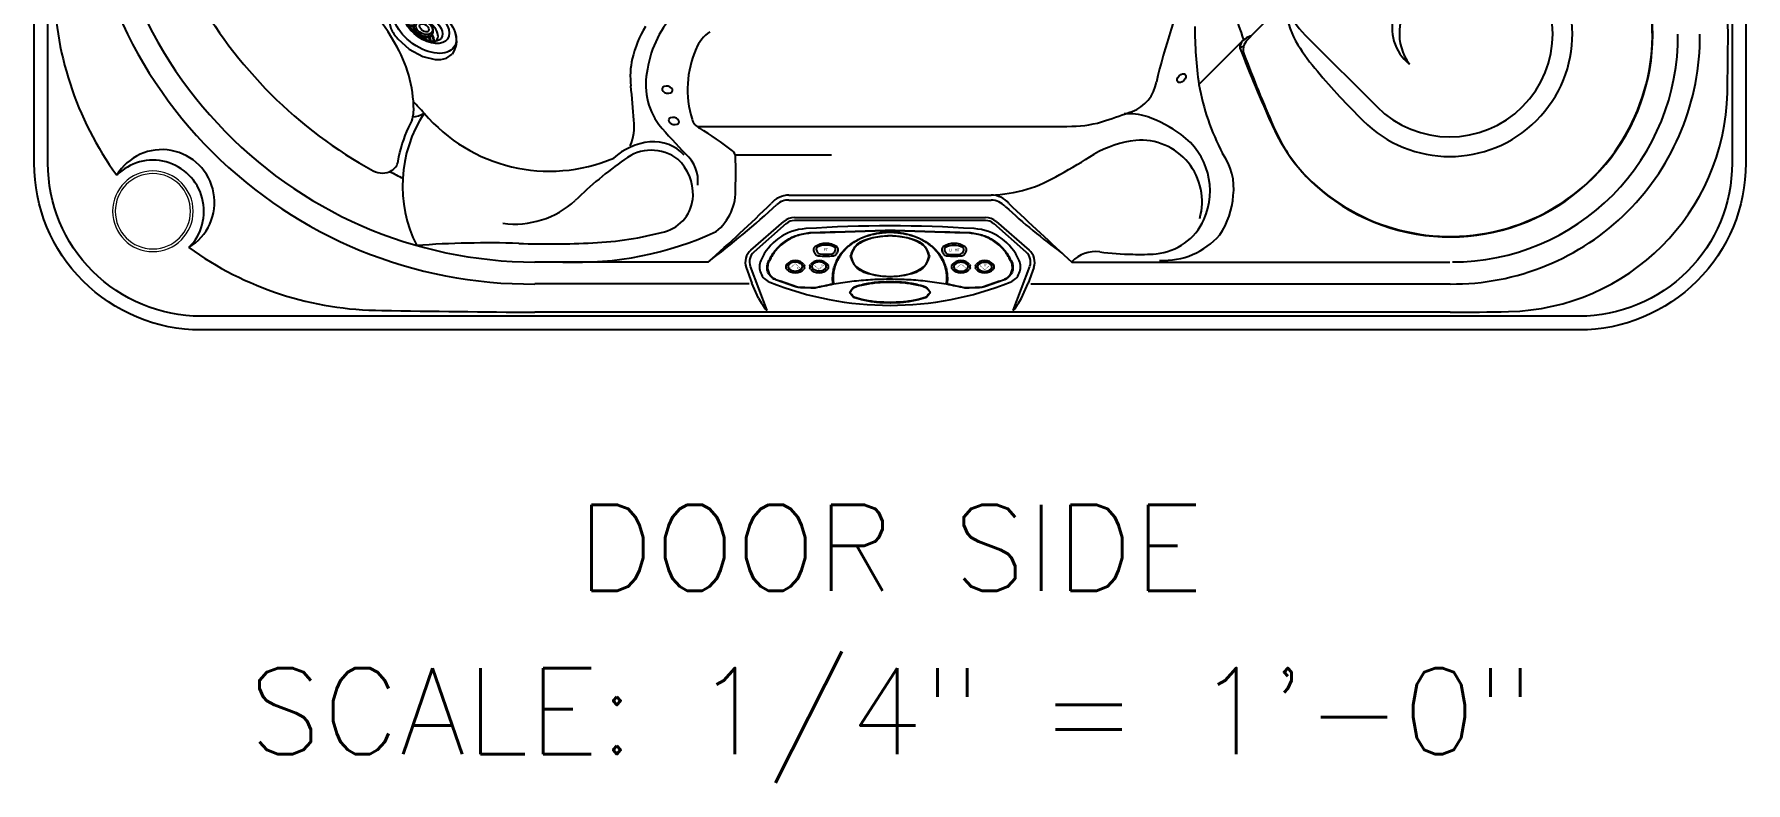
# Model space of a CAD drawing. Extents: x 646 to 726, y 789 to 934.
# Drawn here: x 646.2 to 725.8, y 789 to 823.8 of the extents above; entities that cross this region are included whole.
import ezdxf
from ezdxf.enums import TextEntityAlignment as Align

# ---------------------------------------------------------------- set-up
doc = ezdxf.new("R2010")
doc.units = 0
doc.header["$MEASUREMENT"] = 0
for name, color, linetype in [('1', 4, 'Continuous'), ('1_CYAN', 4, 'Continuous'), ('2', 7, 'Continuous'), ('DIM', 3, 'Continuous')]:
    doc.layers.add(name, color=color, linetype=linetype)
doc.styles.add('SIMPLEX', font='simplex')

# ---------------------------------------------------------------- blocks, each defined once
blk = doc.blocks.new('CP')
at = {"layer": '1'}
for points in [[(-2.999, -1.112), (-3.051, -1.112), (-3.051, -1.161), (-2.993, -1.161), (-2.993, -1.175), (-3.069, -1.175), (-3.069, -1.04), (-2.996, -1.04), (-2.996, -1.055), (-3.051, -1.055), (-3.051, -1.098), (-2.999, -1.098)], [(-2.945, -1.055), (-2.986, -1.055), (-2.986, -1.04), (-2.886, -1.04), (-2.886, -1.055), (-2.927, -1.055), (-2.927, -1.175), (-2.945, -1.175)], [(2.754, -1.055), (2.771, -1.055), (2.771, -1.175), (2.829, -1.175), (2.829, -1.19), (2.754, -1.19)], [(2.866, -1.055), (2.866, -1.19), (2.848, -1.19), (2.848, -1.055)], [(3.043, -1.055), (3.043, -1.112), (3.108, -1.112), (3.108, -1.055), (3.126, -1.055), (3.126, -1.19), (3.108, -1.19), (3.108, -1.127), (3.043, -1.127), (3.043, -1.19), (3.025, -1.19), (3.025, -1.055)], [(3.181, -1.07), (3.14, -1.07), (3.14, -1.055), (3.24, -1.055), (3.24, -1.07), (3.199, -1.07), (3.199, -1.19), (3.181, -1.19)], [(-4.408, -1.761), (-4.628, -1.959), (-4.628, -1.936), (-4.408, -1.742), (-4.189, -1.936), (-4.189, -1.959)], [(-4.262, -1.96), (-4.293, -1.96), (-4.293, -1.989), (-4.258, -1.989), (-4.258, -1.998), (-4.304, -1.998), (-4.304, -1.917), (-4.26, -1.917), (-4.26, -1.925), (-4.293, -1.925), (-4.293, -1.951), (-4.262, -1.951)], [(-3.305, -2.014), (-3.524, -1.816), (-3.524, -1.838), (-3.305, -2.033), (-3.085, -1.838), (-3.085, -1.816)], [(-3.156, -1.82), (-3.187, -1.82), (-3.187, -1.85), (-3.152, -1.85), (-3.152, -1.858), (-3.198, -1.858), (-3.198, -1.777), (-3.154, -1.777), (-3.154, -1.786), (-3.187, -1.786), (-3.187, -1.812), (-3.156, -1.812)], [(3.311, -1.777), (3.091, -1.975), (3.091, -1.953), (3.311, -1.758), (3.531, -1.953), (3.531, -1.975)], [(4.404, -2.032), (4.185, -1.834), (4.185, -1.856), (4.404, -2.051), (4.624, -1.856), (4.624, -1.834)], [(4.393, -1.795), (4.437, -1.795), (4.437, -1.804), (4.404, -1.804), (4.404, -1.831), (4.434, -1.831), (4.434, -1.84), (4.404, -1.84), (4.404, -1.876), (4.393, -1.876)], [(4.452, -1.795), (4.496, -1.795), (4.496, -1.804), (4.462, -1.804), (4.462, -1.831), (4.493, -1.831), (4.493, -1.84), (4.462, -1.84), (4.462, -1.876), (4.452, -1.876)]]:
    blk.add_hatch(color=3, dxfattribs=at).paths.add_polyline_path(points)
at = {"layer": '1', "linetype": 'Continuous'}
for p, q in [((-2.667, -2.696), (-2.662, -2.695)), ((-2.655, -2.679), (-2.654, -2.684)), ((2.655, -2.679), (2.654, -2.684)), ((2.667, -2.696), (2.662, -2.695))]:
    blk.add_line(p, q, dxfattribs=at)
for centre, radius, start, end in [((0, -59.458), 59.458, 86.22694, 93.77306), ((-3.751, -2.581), 2.458, 93.77204, 156.7196), ((3.751, -2.581), 2.458, 23.2804, 86.22793), ((-3.369, -1.103), 0.19, 156.27982, 193.85059), ((-3.136, -1.045), 0.43, 193.85059, 218.35784), ((-3.433, -1.074), 0.119, 124.57538, 156.27982), ((-2.982, -1.729), 0.914, 55.42462, 124.57538), ((-3.313, -1.185), 0.204, 218.35784, 263.96369), ((-2.982, 1.94), 3.347, 263.96369, 276.03631), ((-2.652, -1.185), 0.204, 276.03631, 321.64215), ((-2.829, -1.045), 0.43, 321.64215, 346.14941), ((-2.531, -1.074), 0.119, 23.7202, 55.42462), ((-2.596, -1.103), 0.19, 346.14942, 23.7202), ((2.596, -1.103), 0.19, 156.2798, 193.85058), ((2.829, -1.045), 0.43, 193.85059, 218.35785), ((2.531, -1.074), 0.119, 124.57538, 156.2798), ((2.982, -1.729), 0.914, 55.42462, 124.57538), ((2.652, -1.185), 0.204, 218.35785, 263.96369), ((2.982, 1.94), 3.347, 263.96369, 276.03631), ((3.313, -1.185), 0.204, 276.03631, 321.64216), ((3.136, -1.045), 0.43, 321.64216, 346.14941), ((3.433, -1.074), 0.119, 23.72018, 55.42462), ((3.369, -1.103), 0.19, 346.14941, 23.72018), ((-5.313, -1.91), 0.758, 156.71889, 248.1124), ((-4.557, -1.901), 0.282, 168.70979, 191.29019), ((-4.405, -2.157), 0.542, 41.9354, 138.06459), ((-4.405, -1.645), 0.542, 221.9354, 318.0646), ((-4.253, -1.901), 0.282, 348.7098, 11.29018), ((-3.451, -1.901), 0.282, 168.70978, 191.29019), ((-3.299, -2.157), 0.542, 41.93542, 138.06458), ((-3.299, -1.645), 0.542, 221.93541, 318.06458), ((-3.147, -1.901), 0.282, 348.70979, 11.29019), ((3.147, -1.901), 0.282, 168.7098, 191.29022), ((3.299, -2.157), 0.542, 41.93542, 138.06458), ((3.299, -1.645), 0.542, 221.93542, 318.06459), ((3.451, -1.901), 0.282, 348.7098, 11.29023), ((4.253, -1.901), 0.282, 168.70981, 191.29021), ((4.405, -2.157), 0.542, 41.93541, 138.0646), ((4.405, -1.645), 0.542, 221.93541, 318.0646), ((4.557, -1.901), 0.282, 348.70981, 11.29022), ((5.313, -1.91), 0.758, 291.8876, 23.28111), ((0, 11.313), 15.008, 248.11105, 291.88895), ((-2.664, -2.685), 0.01, 280.33204, 7.04133), ((2.664, -2.685), 0.01, 172.95867, 259.66796)]:
    blk.add_arc(centre, radius, start, end, dxfattribs=at)
for points, knots in [([(-5.667, -1.678), (-5.573, -1.501), (-5.382, -1.139), (-4.918, -0.713), (-4.353, -0.405), (-3.932, -0.343), (-3.722, -0.313)], [0, 0, 0, 0, 0.596517, 1.222078, 1.860273, 2.492129, 2.492129, 2.492129, 2.492129]), ([(-3.717, -0.338), (-3.926, -0.368), (-4.344, -0.428), (-4.903, -0.733), (-5.362, -1.155), (-5.552, -1.513), (-5.644, -1.688)], [0, 0, 0, 0, 0.627481, 1.258683, 1.87739, 2.467366, 2.467366, 2.467366, 2.467366]), ([(-3.722, -0.313), (-3.721, -0.313), (-3.72, -0.313), (-3.719, -0.313), (-3.719, -0.313)], [0, 0, 0, 0, 0.001302863, 0.002605157, 0.002605157, 0.002605157, 0.002605157]), ([(-2.655, -2.679), (-2.658, -2.649), (-2.666, -2.577), (-2.672, -2.419), (-2.66, -2.205), (-2.611, -1.952), (-2.5, -1.628), (-2.281, -1.256), (-1.917, -0.891), (-1.485, -0.613), (-1.088, -0.453), (-0.76, -0.366), (-0.509, -0.32), (-0.297, -0.297), (-0.149, -0.289), (-0.064, -0.287), (-0.021, -0.287), (0, -0.287)], [0, 0, 0, 0, 0.089998, 0.218213, 0.474629, 0.731067, 0.987461, 1.498931, 2.009974, 2.520512, 3.030569, 3.285567, 3.540512, 3.795442, 3.922881, 3.986577, 4.050249, 4.050249, 4.050249, 4.050249]), ([(-0.025, -0.312), (-0.038, -0.312), (-0.071, -0.312), (-0.148, -0.314), (-0.295, -0.322), (-0.505, -0.345), (-0.754, -0.39), (-1.08, -0.477), (-1.473, -0.635), (-1.901, -0.91), (-2.261, -1.272), (-2.477, -1.639), (-2.587, -1.959), (-2.635, -2.208), (-2.647, -2.419), (-2.641, -2.575), (-2.633, -2.647), (-2.63, -2.676)], [0, 0, 0, 0, 0.038517, 0.101775, 0.228327, 0.481427, 0.734456, 0.987441, 1.493091, 1.998568, 2.503799, 3.00878, 3.261772, 3.514793, 3.767848, 3.894433, 3.983265, 3.983265, 3.983265, 3.983265]), ([(-1.838, -1.411), (-1.771, -1.233), (-1.612, -0.81), (-0.854, -0.512), (-0.303, -0.467), (0, -0.443)], [0, 0, 0, 0, 0.550652, 1.309438, 2.231721, 2.231721, 2.231721, 2.231721]), ([(0, -0.468), (-0.234, -0.481), (-0.676, -0.505), (-1.247, -0.702), (-1.7, -0.989), (-1.778, -1.282), (-1.813, -1.409)], [0, 0, 0, 0, 0.697318, 1.319854, 1.817814, 2.202545, 2.202545, 2.202545, 2.202545]), ([(0, -0.287), (0.021, -0.287), (0.064, -0.287), (0.149, -0.289), (0.297, -0.297), (0.509, -0.32), (0.76, -0.366), (1.088, -0.453), (1.485, -0.613), (1.917, -0.891), (2.281, -1.256), (2.5, -1.628), (2.611, -1.952), (2.66, -2.205), (2.672, -2.419), (2.666, -2.577), (2.658, -2.649), (2.655, -2.679)], [0, 0, 0, 0, 0.063672, 0.127368, 0.254807, 0.509737, 0.764682, 1.01968, 1.529737, 2.040275, 2.551318, 3.062788, 3.319182, 3.57562, 3.832036, 3.960251, 4.050249, 4.050249, 4.050249, 4.050249]), ([(0.008, -0.443), (0.308, -0.468), (0.857, -0.513), (1.612, -0.81), (1.771, -1.233), (1.837, -1.411)], [0, 0, 0, 0, 0.914184, 1.672969, 2.223622, 2.223622, 2.223622, 2.223622]), ([(2.63, -2.676), (2.633, -2.647), (2.641, -2.575), (2.647, -2.419), (2.635, -2.208), (2.587, -1.959), (2.477, -1.639), (2.261, -1.272), (1.901, -0.91), (1.473, -0.635), (1.08, -0.477), (0.754, -0.39), (0.505, -0.345), (0.295, -0.322), (0.148, -0.314), (0.071, -0.312), (0.038, -0.312), (0.025, -0.312)], [0, 0, 0, 0, 0.08885, 0.215435, 0.46849, 0.721512, 0.974503, 1.479484, 1.984715, 2.490192, 2.995842, 3.248828, 3.501856, 3.754956, 3.881508, 3.944766, 3.98336, 3.98336, 3.98336, 3.98336]), ([(1.812, -1.411), (1.779, -1.283), (1.701, -0.989), (1.247, -0.702), (0.685, -0.508), (0.252, -0.482), (0.027, -0.468)], [0, 0, 0, 0, 0.386345, 0.884306, 1.506842, 2.176937, 2.176937, 2.176937, 2.176937]), ([(5.644, -1.688), (5.552, -1.513), (5.362, -1.155), (4.903, -0.733), (4.344, -0.428), (3.926, -0.368), (3.717, -0.338)], [0, 0, 0, 0, 0.589976, 1.208683, 1.839885, 2.467366, 2.467366, 2.467366, 2.467366]), ([(3.719, -0.313), (3.719, -0.313), (3.72, -0.313), (3.721, -0.313), (3.722, -0.313)], [0, 0, 0, 0, 0.001302308, 0.002605181, 0.002605181, 0.002605181, 0.002605181]), ([(3.722, -0.313), (3.932, -0.343), (4.353, -0.405), (4.918, -0.713), (5.381, -1.139), (5.573, -1.501), (5.666, -1.677)], [0, 0, 0, 0, 0.631856, 1.270051, 1.895613, 2.490835, 2.490835, 2.490835, 2.490835]), ([(0, -2.379), (-0.303, -2.354), (-0.854, -2.31), (-1.611, -2.012), (-1.77, -1.591), (-1.838, -1.414)], [0, 0, 0, 0, 0.922283, 1.681068, 2.229237, 2.229237, 2.229237, 2.229237]), ([(-1.813, -1.411), (-1.779, -1.539), (-1.701, -1.833), (-1.247, -2.119), (-0.676, -2.317), (-0.234, -2.341), (0, -2.354)], [0, 0, 0, 0, 0.386345, 0.884306, 1.506842, 2.20416, 2.20416, 2.20416, 2.20416]), ([(0, -2.354), (0.234, -2.341), (0.676, -2.317), (1.247, -2.119), (1.701, -1.833), (1.779, -1.539), (1.812, -1.411)], [0, 0, 0, 0, 0.697318, 1.319854, 1.817814, 2.20416, 2.20416, 2.20416, 2.20416]), ([(1.837, -1.414), (1.77, -1.591), (1.61, -2.012), (0.854, -2.31), (0.303, -2.354), (0, -2.379)], [0, 0, 0, 0, 0.548039, 1.306825, 2.229108, 2.229108, 2.229108, 2.229108]), ([(-5.463, -2.432), (-5.516, -2.385), (-5.62, -2.292), (-5.706, -2.097), (-5.733, -1.884), (-5.689, -1.748), (-5.667, -1.678)], [0, 0, 0, 0, 0.2108939, 0.4159266, 0.6230506, 0.8402115, 0.8402115, 0.8402115, 0.8402115]), ([(-5.644, -1.688), (-5.666, -1.755), (-5.707, -1.886), (-5.682, -2.091), (-5.599, -2.277), (-5.499, -2.367), (-5.448, -2.412)], [0, 0, 0, 0, 0.2084774, 0.4073137, 0.6041431, 0.806603, 0.806603, 0.806603, 0.806603]), ([(-4.834, -1.846), (-4.831, -1.836), (-4.826, -1.818), (-4.814, -1.802), (-4.808, -1.795)], [0, 0, 0, 0, 0.02872002, 0.05743002, 0.05743002, 0.05743002, 0.05743002]), ([(-4.808, -2.007), (-4.814, -1.999), (-4.826, -1.984), (-4.831, -1.965), (-4.834, -1.956)], [0, 0, 0, 0, 0.02872092, 0.05743006, 0.05743006, 0.05743006, 0.05743006]), ([(-4.002, -1.795), (-3.996, -1.802), (-3.984, -1.818), (-3.979, -1.836), (-3.976, -1.846)], [0, 0, 0, 0, 0.02872093, 0.05743008, 0.05743008, 0.05743008, 0.05743008]), ([(-3.976, -1.956), (-3.979, -1.965), (-3.984, -1.984), (-3.996, -1.999), (-4.002, -2.007)], [0, 0, 0, 0, 0.02872064, 0.05743001, 0.05743001, 0.05743001, 0.05743001]), ([(-3.728, -1.846), (-3.725, -1.836), (-3.72, -1.818), (-3.708, -1.802), (-3.702, -1.795)], [0, 0, 0, 0, 0.02870914, 0.05743002, 0.05743002, 0.05743002, 0.05743002]), ([(-3.702, -2.007), (-3.708, -1.999), (-3.72, -1.984), (-3.725, -1.965), (-3.728, -1.956)], [0, 0, 0, 0, 0.02871004, 0.05743006, 0.05743006, 0.05743006, 0.05743006]), ([(-2.896, -1.795), (-2.89, -1.802), (-2.878, -1.818), (-2.873, -1.836), (-2.87, -1.846)], [0, 0, 0, 0, 0.02871005, 0.05743009, 0.05743009, 0.05743009, 0.05743009]), ([(-2.87, -1.956), (-2.873, -1.965), (-2.878, -1.984), (-2.89, -1.999), (-2.896, -2.007)], [0, 0, 0, 0, 0.02870975, 0.05743002, 0.05743002, 0.05743002, 0.05743002]), ([(2.87, -1.846), (2.873, -1.836), (2.878, -1.818), (2.89, -1.802), (2.896, -1.795)], [0, 0, 0, 0, 0.02870974, 0.05743006, 0.05743006, 0.05743006, 0.05743006]), ([(2.896, -2.007), (2.89, -1.999), (2.878, -1.984), (2.873, -1.965), (2.87, -1.956)], [0, 0, 0, 0, 0.02870999, 0.05742998, 0.05742998, 0.05742998, 0.05742998]), ([(3.702, -1.795), (3.708, -1.802), (3.72, -1.818), (3.725, -1.836), (3.728, -1.846)], [0, 0, 0, 0, 0.02870999, 0.05742998, 0.05742998, 0.05742998, 0.05742998]), ([(3.728, -1.956), (3.725, -1.965), (3.72, -1.984), (3.708, -1.999), (3.702, -2.007)], [0, 0, 0, 0, 0.02870911, 0.05743003, 0.05743003, 0.05743003, 0.05743003]), ([(3.976, -1.846), (3.979, -1.836), (3.984, -1.818), (3.996, -1.802), (4.002, -1.795)], [0, 0, 0, 0, 0.02870974, 0.05743005, 0.05743005, 0.05743005, 0.05743005]), ([(4.002, -2.007), (3.996, -1.999), (3.984, -1.984), (3.979, -1.965), (3.976, -1.956)], [0, 0, 0, 0, 0.02870999, 0.05742997, 0.05742997, 0.05742997, 0.05742997]), ([(4.808, -1.795), (4.814, -1.802), (4.826, -1.818), (4.831, -1.836), (4.834, -1.846)], [0, 0, 0, 0, 0.02870999, 0.05742998, 0.05742998, 0.05742998, 0.05742998]), ([(4.834, -1.956), (4.831, -1.965), (4.826, -1.984), (4.814, -1.999), (4.808, -2.007)], [0, 0, 0, 0, 0.02870911, 0.05743002, 0.05743002, 0.05743002, 0.05743002]), ([(5.448, -2.412), (5.499, -2.367), (5.599, -2.277), (5.682, -2.091), (5.707, -1.886), (5.666, -1.755), (5.644, -1.688)], [0, 0, 0, 0, 0.20246, 0.3992894, 0.5981256, 0.806603, 0.806603, 0.806603, 0.806603]), ([(5.678, -1.706), (5.695, -1.767), (5.732, -1.894), (5.706, -2.097), (5.62, -2.292), (5.516, -2.385), (5.463, -2.432)], [0, 0, 0, 0, 0.1876508, 0.3947748, 0.5998075, 0.8107014, 0.8107014, 0.8107014, 0.8107014]), ([(-3.48, -2.893), (-3.48, -2.893), (-3.481, -2.894), (-3.482, -2.894), (-3.482, -2.894)], [0, 0, 0, 0, 0.001309312, 0.002618325, 0.002618325, 0.002618325, 0.002618325]), ([(-2.61, -2.711), (-2.613, -2.711), (-2.618, -2.712), (-2.623, -2.713), (-2.625, -2.713)], [0, 0, 0, 0, 0.0075072, 0.01501348, 0.01501348, 0.01501348, 0.01501348]), ([(-2.625, -2.713), (-2.625, -2.714), (-2.625, -2.714), (-2.625, -2.715), (-2.625, -2.716), (-2.625, -2.717), (-2.625, -2.717)], [0, 0, 0, 0, 0.000867216, 0.001734459, 0.00260173, 0.003469027, 0.003469027, 0.003469027, 0.003469027]), ([(-0.058, -2.482), (-0.344, -2.488), (-0.915, -2.5), (-1.768, -2.578), (-2.33, -2.669), (-2.61, -2.714)], [0, 0, 0, 0, 0.856212, 1.714883, 2.564935, 2.564935, 2.564935, 2.564935]), ([(-1.875, -3.087), (-1.832, -3.017), (-1.711, -2.82), (-1.257, -2.716), (-0.69, -2.602), (-0.241, -2.592), (0, -2.587)], [0, 0, 0, 0, 0.23871, 0.676332, 1.294207, 2.012747, 2.012747, 2.012747, 2.012747]), ([(0, -3.587), (-0.241, -3.581), (-0.69, -3.571), (-1.257, -3.458), (-1.711, -3.354), (-1.832, -3.157), (-1.875, -3.087)], [0, 0, 0, 0, 0.718545, 1.33642, 1.774042, 2.012752, 2.012752, 2.012752, 2.012752]), ([(-1.85, -3.087), (-1.808, -3.021), (-1.686, -2.83), (-1.239, -2.735), (-0.689, -2.628), (-0.256, -2.617), (-0.026, -2.612)], [0, 0, 0, 0, 0.229942, 0.65956, 1.268511, 1.950955, 1.950955, 1.950955, 1.950955]), ([(-0.029, -3.562), (-0.257, -3.556), (-0.689, -3.545), (-1.241, -3.44), (-1.675, -3.342), (-1.805, -3.167), (-1.848, -3.11)], [0, 0, 0, 0, 0.680236, 1.289188, 1.718806, 1.929831, 1.929831, 1.929831, 1.929831]), ([(2.61, -2.714), (2.323, -2.668), (1.748, -2.575), (0.876, -2.497), (0.292, -2.487), (0, -2.481)], [0, 0, 0, 0, 0.869651, 1.747677, 2.623124, 2.623124, 2.623124, 2.623124]), ([(0, -2.587), (0.241, -2.592), (0.69, -2.602), (1.257, -2.716), (1.711, -2.82), (1.832, -3.017), (1.875, -3.087)], [0, 0, 0, 0, 0.71854, 1.336414, 1.774037, 2.012746, 2.012746, 2.012746, 2.012746]), ([(1.875, -3.087), (1.832, -3.157), (1.711, -3.354), (1.257, -3.458), (0.69, -3.571), (0.241, -3.581), (0, -3.587)], [0, 0, 0, 0, 0.23871, 0.676332, 1.294207, 2.012742, 2.012742, 2.012742, 2.012742]), ([(1.848, -3.108), (1.805, -3.166), (1.676, -3.342), (1.241, -3.44), (0.689, -3.545), (0.256, -3.556), (0.027, -3.562)], [0, 0, 0, 0, 0.212665, 0.642283, 1.251235, 1.932944, 1.932944, 1.932944, 1.932944]), ([(0.029, -2.612), (0.257, -2.618), (0.689, -2.629), (1.242, -2.733), (1.67, -2.833), (1.803, -3.001), (1.846, -3.055)], [0, 0, 0, 0, 0.680008, 1.28896, 1.718578, 1.921295, 1.921295, 1.921295, 1.921295]), ([(2.625, -2.717), (2.625, -2.717), (2.625, -2.716), (2.625, -2.715), (2.625, -2.714), (2.625, -2.714), (2.625, -2.713)], [0, 0, 0, 0, 0.000867299, 0.001734572, 0.002601817, 0.003469036, 0.003469036, 0.003469036, 0.003469036]), ([(3.482, -2.894), (3.482, -2.894), (3.481, -2.894), (3.48, -2.893), (3.48, -2.893)], [0, 0, 0, 0, 0.001309006, 0.002618328, 0.002618328, 0.002618328, 0.002618328])]:
    blk.add_open_spline(points, degree=3, knots=knots, dxfattribs=at)
for points in [[(-3.719, -0.313), (-2.479, -0.274), (-1.24, -0.235), (0, -0.196)], [(0, -0.221), (-1.239, -0.26), (-2.478, -0.299), (-3.717, -0.338)], [(-0.008, -0.312), (-0.014, -0.312), (-0.019, -0.312), (-0.025, -0.312)], [(0, -0.312), (-0.003, -0.312), (-0.005, -0.312), (-0.008, -0.312)], [(0, -0.196), (1.24, -0.235), (2.479, -0.274), (3.719, -0.313)], [(3.717, -0.338), (2.478, -0.299), (1.239, -0.26), (0, -0.221)], [(0.025, -0.312), (0.016, -0.312), (0.008, -0.312), (0, -0.312)], [(0, -0.443), (0.003, -0.443), (0.005, -0.443), (0.008, -0.443)], [(0.027, -0.468), (0.018, -0.468), (0.009, -0.468), (0, -0.468)], [(-1.838, -1.414), (-1.838, -1.413), (-1.838, -1.412), (-1.838, -1.411)], [(-1.813, -1.409), (-1.813, -1.41), (-1.813, -1.41), (-1.813, -1.411)], [(1.773, -0.838), (1.772, -0.838), (1.77, -0.838), (1.769, -0.838)], [(1.837, -1.411), (1.837, -1.412), (1.837, -1.413), (1.837, -1.414)], [(5.666, -1.677), (5.667, -1.677), (5.667, -1.678), (5.667, -1.678)], [(5.667, -1.678), (5.671, -1.687), (5.675, -1.697), (5.678, -1.706)], [(-5.447, -2.444), (-5.452, -2.44), (-5.457, -2.436), (-5.463, -2.432)], [(-5.448, -2.412), (-5.402, -2.437), (-5.356, -2.463), (-5.309, -2.488)], [(-5.351, -2.498), (-5.383, -2.48), (-5.415, -2.462), (-5.447, -2.444)], [(-5.333, -2.505), (-5.339, -2.503), (-5.345, -2.5), (-5.351, -2.498)], [(-5.318, -2.511), (-5.323, -2.509), (-5.328, -2.507), (-5.333, -2.505)], [(-4.264, -2.872), (-4.615, -2.752), (-4.967, -2.631), (-5.318, -2.511)], [(-5.309, -2.488), (-4.959, -2.608), (-4.608, -2.728), (-4.257, -2.848)], [(-3.482, -2.894), (-3.743, -2.887), (-4.003, -2.879), (-4.264, -2.872)], [(-4.257, -2.848), (-4, -2.855), (-3.743, -2.862), (-3.486, -2.869)], [(-3.486, -2.869), (-3.213, -2.811), (-2.94, -2.753), (-2.667, -2.696)], [(-2.625, -2.713), (-2.91, -2.773), (-3.195, -2.833), (-3.48, -2.893)], [(-2.63, -2.676), (-2.628, -2.688), (-2.627, -2.701), (-2.625, -2.713)], [(-2.61, -2.714), (-2.615, -2.715), (-2.62, -2.716), (-2.625, -2.717)], [(-1.848, -3.11), (-1.849, -3.102), (-1.849, -3.094), (-1.85, -3.087)], [(0, -2.481), (-0.019, -2.481), (-0.039, -2.481), (-0.058, -2.482)], [(-0.026, -2.612), (-0.018, -2.612), (-0.009, -2.612), (0, -2.612)], [(0, -2.612), (0.01, -2.612), (0.019, -2.612), (0.029, -2.612)], [(1.846, -3.055), (1.847, -3.066), (1.849, -3.076), (1.85, -3.087)], [(1.85, -3.097), (1.849, -3.1), (1.849, -3.104), (1.848, -3.108)], [(1.85, -3.087), (1.85, -3.09), (1.85, -3.093), (1.85, -3.097)], [(2.618, -2.712), (2.615, -2.712), (2.613, -2.711), (2.61, -2.711)], [(2.625, -2.717), (2.62, -2.716), (2.615, -2.715), (2.61, -2.714)], [(2.625, -2.713), (2.623, -2.713), (2.62, -2.712), (2.618, -2.712)], [(2.625, -2.713), (2.627, -2.701), (2.628, -2.688), (2.63, -2.676)], [(3.48, -2.893), (3.195, -2.833), (2.91, -2.773), (2.625, -2.713)], [(2.667, -2.696), (2.94, -2.753), (3.213, -2.811), (3.486, -2.869)], [(4.264, -2.872), (4.003, -2.879), (3.743, -2.887), (3.482, -2.894)], [(3.486, -2.869), (3.743, -2.862), (4, -2.855), (4.257, -2.848)], [(4.257, -2.848), (4.608, -2.728), (4.959, -2.608), (5.309, -2.488)], [(5.318, -2.511), (4.967, -2.631), (4.615, -2.752), (4.264, -2.872)], [(5.309, -2.488), (5.356, -2.463), (5.402, -2.437), (5.448, -2.412)], [(5.336, -2.504), (5.33, -2.506), (5.324, -2.509), (5.318, -2.511)], [(5.446, -2.444), (5.409, -2.464), (5.372, -2.484), (5.336, -2.504)], [(5.463, -2.432), (5.457, -2.436), (5.452, -2.44), (5.446, -2.444)], [(-0.014, -3.562), (-0.019, -3.562), (-0.024, -3.562), (-0.029, -3.562)], [(0, -3.562), (-0.005, -3.562), (-0.009, -3.562), (-0.014, -3.562)], [(0.027, -3.562), (0.018, -3.562), (0.009, -3.562), (0, -3.562)]]:
    blk.add_open_spline(points, degree=3, dxfattribs=at)
at = {"layer": 'DIM'}
for points in [[(-2.588, -1.232, 0.12827), (-2.529, -1.081, 0.317284), (-2.584, -0.989, 0.236977), (-3.38, -0.99, 0.353391), (-3.431, -1.095, 0.120222), (-3.365, -1.244, 0.202243), (-3.264, -1.3, 0.045903), (-2.693, -1.299, 0.204316)], [(3.375, -1.247, 0.12827), (3.434, -1.097, 0.317284), (3.38, -1.005, 0.236977), (2.583, -1.006, 0.353391), (2.532, -1.11, 0.120222), (2.598, -1.259, 0.202243), (2.7, -1.316, 0.045903), (3.271, -1.315, 0.204316)], [(-4.079, -1.942, 0.115435), (-4.075, -1.852, 0.188165), (-4.112, -1.787, 0.351058), (-4.689, -1.778, 0.173992), (-4.735, -1.852, 0.052891), (-4.738, -1.908, 0.19351), (-4.695, -1.997, 0.346479), (-4.123, -2.004, 0.149922)], [(-2.972, -1.935, 0.115435), (-2.968, -1.846, 0.188165), (-3.005, -1.78, 0.351058), (-3.582, -1.772, 0.173992), (-3.628, -1.845, 0.052891), (-3.631, -1.902, 0.19351), (-3.589, -1.99, 0.346479), (-3.016, -1.997, 0.149922)], [(3.626, -1.952, 0.115435), (3.63, -1.862, 0.188165), (3.593, -1.796, 0.351058), (3.016, -1.788, 0.173992), (2.971, -1.861, 0.052891), (2.967, -1.918, 0.19351), (3.01, -2.006, 0.346479), (3.582, -2.013, 0.149922)], [(4.73, -1.956, 0.115435), (4.734, -1.866, 0.188165), (4.697, -1.801, 0.351058), (4.12, -1.793, 0.173992), (4.074, -1.866, 0.052891), (4.071, -1.922, 0.19351), (4.114, -2.011, 0.346479), (4.686, -2.018, 0.149922)]]:
    blk.add_lwpolyline(points, format="xyb", close=True, dxfattribs=at)
blk = doc.blocks.new('BOLTLID')
at = {"layer": '1_CYAN', "color": 4}
for p, q in [((0.005, 6.381), (-0.005, 6.903)), ((0.005, 6.381), (-0.005, -6.381)), ((-0.005, -6.381), (-0.005, -6.856))]:
    blk.add_line(p, q, dxfattribs=at)
at = {"layer": '1_CYAN', "color": 3}
for p, q in [((-1.966, 4.816), (-6.453, 4.816)), ((-0.287, 4.596), (-0.287, -4.55)), ((-6.453, -4.77), (-1.966, -4.77))]:
    blk.add_line(p, q, dxfattribs=at)
at = {"layer": '1_CYAN', "color": 4}
for centre, radius, start, end in [((-6.486, 0.023), 9.403, 87.95933, 272.04067), ((-6.65, 1.553), 7.883, 68.1708, 86.36832), ((-30.258, -58.93), 72.81, 65.78045, 68.62331), ((-0.623, 6.899), 0.618, 0.38286, 67.73572), ((-0.623, -6.852), 0.618, 292.26428, 359.61714), ((-30.258, 58.977), 72.81, 291.37669, 294.21955), ((-6.65, -1.507), 7.883, 273.63168, 291.8292)]:
    blk.add_arc(centre, radius, start, end, dxfattribs=at)
at = {"layer": '1_CYAN', "color": 3}
for centre, radius, start, end in [((-6.453, 0.023), 5.707, 90, 270), ((-6.153, -25.495), 31.227, 84.83525, 90.55124), ((-4.134, -5.08), 10.714, 77.51636, 85.761), ((-6.453, 0.023), 4.793, 90, 270), ((-1.832, -0.682), 5.5, 73.68162, 91.39528), ((-2.73, 1.527), 3.96, 52.88272, 76.68825), ((-5.876, 0.234), 2.124, 26.48441, 96.9652), ((-6.453, 0.023), 2.341, 277.8604, 82.13961), ((-6.219, 0.023), 2.525, 332.71617, 27.28383), ((-5.876, -0.187), 2.124, 263.0348, 333.51559), ((-1.832, 0.728), 5.5, 268.60472, 286.31838), ((-2.73, -1.48), 3.96, 283.31175, 307.11728), ((-0.396, -4.544), 0.11, 300.86918, 356.04498), ((-6.153, 25.542), 31.227, 269.44876, 275.16475), ((-4.134, 5.126), 10.714, 274.239, 282.48364)]:
    blk.add_arc(centre, radius, start, end, dxfattribs=at)
blk = doc.blocks.new('SPEAKER CAP')
at = {"layer": '1', "lineweight": 5}
blk.add_circle((0, 0), 1.875, dxfattribs=at)
at = {"layer": '1', "color": 3, "lineweight": 5}
blk.add_circle((0, 0), 1.75, dxfattribs=at)
blk = doc.blocks.new('MJET')
at = {"layer": '1', "color": 3}
for p, q in [((-0.946, -0.157), (-0.852, -0.104)), ((-0.554, -0.74), (-0.502, -0.71))]:
    blk.add_line(p, q, dxfattribs=at)
at = {"layer": '1'}
blk.add_lwpolyline([(0.046, -2.04), (0.288, -1.764), (0.39, -1.23, 0.071169), (0.294, -0.656), (0, 0), (-0.436, 0.572), (-0.895, 0.93, 0.106361), (-1.412, 1.095), (-1.729, 1.037)], format="xyb", dxfattribs=at)
for centre, radius, start, end in [((-1.222, 0.134), 1.036, 119.32075, 174.577), ((-0.481, -1.132), 1.05, 236.77366, 300.13916)]:
    blk.add_arc(centre, radius, start, end, dxfattribs=at)
at = {"layer": '1', "color": 3}
for centre, radius, start, end in [((-0.134, -0.092), 0.966, 169.37552, 182.70874), ((-0.077, -0.06), 0.966, 172.98069, 184.56908), ((-1.256, -0.243), 0.0367, 125.71307, 173.09878), ((-1.077, -0.503), 0.352, 100.39954, 124.64299), ((-1.136, -0.322), 0.165, 61.48179, 91.53667), ((-1.07, -0.2), 0.0266, 348.28635, 61.48179), ((-0.134, -0.092), 0.966, 238.87465, 251.05671), ((-0.077, -0.06), 0.966, 237.3676, 247.16343)]:
    blk.add_arc(centre, radius, start, end, dxfattribs=at)
at = {"layer": '1'}
blk.add_ellipse((-1.085, -0.649), major_axis=(-0.847, 1.421), ratio=0.582043, dxfattribs=at)
at = {"layer": '1', "color": 3}
for centre, major_axis, ratio in [((-1.202, -0.713), (-0.617, 1.016), 0.582633), ((-1.093, -0.651), (-0.462, 0.802), 0.562663), ((-1.041, -0.616), (-0.255, 0.321), 0.687109), ((-1.04, -0.617), (-0.121, 0.22), 0.601926)]:
    blk.add_ellipse(centre, major_axis=major_axis, ratio=ratio, dxfattribs=at)
for centre, major_axis, ratio, start_param, end_param in [((-0.931, -0.553), (-0.427, 0.679), 0.579291, 6.026519, 9.533585), ((-0.678, -0.427), (-0.427, 0.679), 0.579291, 6.578896, 7.179786), ((-0.644, -0.404), (-0.427, 0.679), 0.579291, 6.646969, 7.192996), ((-1.006, -0.596), (-0.285, 0.376), 0.697464, 6.107579, 11.857587), ((-1.168, -0.222), (-0.124, -0.017), 0.236606, 6.126494, 9.424778), ((-0.941, -0.561), (-0.285, 0.376), 0.697464, 2.921818, 6.286736), ((-0.678, -0.427), (-0.427, 0.679), 0.579291, 8.429339, 8.995074), ((-0.644, -0.404), (-0.427, 0.679), 0.579291, 8.436954, 8.937403)]:
    blk.add_ellipse(centre, major_axis=major_axis, ratio=ratio, start_param=start_param, end_param=end_param, dxfattribs=at)
blk = doc.blocks.new('BOLT')
at = {"layer": '1'}
blk.add_lwpolyline([(16.776, 13.333, 0.139939), (13.368, 16.727, 0.13657), (10.268, 17.607, 0.135613), (9.462, 17.38, -0.068851), (7.882, 16.884, 0.225097), (7.448, 16.576, 0.255346), (7.436, 15.724, 0.142373), (15.765, 7.395, 0.255346), (16.617, 7.407, 0.225097), (16.925, 7.841, -0.068851), (17.421, 9.421, 0.135613), (17.648, 10.227, 0.13657), (16.768, 13.328)], format="xyb", dxfattribs=at)
at = {"layer": '1', "color": 2}
blk.add_ellipse((53.356, 11.705), major_axis=(-0.177, -0.177), ratio=0.649149, dxfattribs=at)
at = {"layer": '1', "color": 2, "extrusion": (0, 0, -1)}
for centre in [(29.444, 11.17), (29.746, 9.714)]:
    blk.add_ellipse(centre, major_axis=(-0.244, 0.054), ratio=0.649149, dxfattribs=at)
at = {"layer": '1_CYAN', "color": 3, "linetype": 'Continuous'}
for p, q in [((56.239, 13.483), (54.164, 11.408)), ((37.082, 8.132), (32.607, 8.132)), ((33.327, 3.715), (34.868, 5.047)), ((35.357, 5.229), (44.242, 5.229)), ((44.73, 5.047), (46.271, 3.715)), ((21.619, 4.027), (21.619, 4.026)), ((47.781, 3.589), (47.78, 3.587)), ((31.337, 3.157), (23.282, 3.157)), ((33.112, 2.898), (33.371, 2.178)), ((46.486, 2.898), (46.228, 2.178)), ((48.261, 3.157), (65.841, 3.157)), ((33.253, 2.136), (23.282, 2.136)), ((33.683, 1.474), (33.371, 2.178)), ((45.915, 1.474), (46.228, 2.178)), ((46.345, 2.136), (65.85, 2.136))]:
    blk.add_line(p, q, dxfattribs=at)
at = {"layer": '1_CYAN', "color": 2, "linetype": 'Continuous'}
for p, q in [((30.839, 9.458), (44.502, 9.458)), ((35.097, 6.271), (37.082, 6.271)), ((37.082, 6.271), (44.502, 6.271)), ((34.971, 4.941), (33.461, 3.614)), ((44.237, 5.088), (35.361, 5.088)), ((46.137, 3.614), (44.627, 4.941)), ((33.299, 2.957), (34.066, 0.896)), ((45.532, 0.896), (46.299, 2.957)), ((65.85, 0.825), (23.282, 0.825))]:
    blk.add_line(p, q, dxfattribs=at)
at = {"layer": '1_CYAN', "linetype": 'Continuous'}
blk.add_lwpolyline([(7.75, 79.598), (71.848, 79.598, -0.414214), (79.598, 71.848), (79.598, 7.75, -0.414214), (71.848, 0), (7.75, 0, -0.414214), (0, 7.75), (0, 71.848, -0.414214)], format="xyb", close=True, dxfattribs=at)
at = {"layer": '1_CYAN', "color": 3, "linetype": 'Continuous'}
blk.add_lwpolyline([(7.75, 78.96), (71.848, 78.96, -0.414214), (78.96, 71.848), (78.96, 7.75, -0.414214), (71.848, 0.638), (7.75, 0.638, -0.414214), (0.638, 7.75), (0.638, 71.848, -0.414214)], format="xyb", close=True, dxfattribs=at)
for centre, radius, start, end in [((23.311, 23.351), 20.194, 175.87275, 269.91687), ((23.108, 23.108), 20.973, 179.52508, 270.47492), ((65.85, 13.748), 9.424, 235.18385, 34.81625), ((89.306, 25.039), 35.027, 194.59131, 199.26211), ((33.39, 11.376), 4.923, 135.8478, 171.22944), ((32.912, 11.399), 5.24, 148.90262, 166.69185), ((32.568, 12.292), 1.951, 126.32092, 156.27298), ((71.432, 13.95), 17.453, 179.45997, 188.37348), ((56.701, 13.014), 0.656, 105.87278, 160.5851), ((56.633, 13.251), 0.409, 96.38547, 105.87278), ((65.965, 13.634), 11.499, 269.43082, 0.56918), ((65.952, 13.649), 10.49, 270.00441, 0.59196), ((35.095, 11.182), 4.711, 156.27298, 197.1473), ((56.25, 13.158), 0.185, 152.22185, 196.04881), ((56.251, 12.887), 0.283, 92.20953, 129.32351), ((130.995, 42.246), 80.39, 201.25238, 204.02602), ((31.183, 11.808), 3.463, 166.69185, 187.64776), ((31.575, 11.401), 3.135, 166.60994, 216.25132), ((-176.073, -7.214), 204.667, 4.75378, 5.20348), ((65.103, 13.372), 11.113, 190.17737, 207.71988), ((-132.943, -132.732), 207.893, 43.38829, 43.58967), ((23.276, 6.699), 6.151, 146.74073, 206.8182), ((23.961, 15.018), 7.637, 220.29814, 293.02368), ((25.534, 9.484), 2.37, 337.18494, 6.36834), ((31.237, 9.991), 0.673, 197.1473, 244.61703), ((47.766, 25.417), 24.542, 220.29161, 224.63488), ((19.693, -8.661), 21.267, 53.04807, 58.04579), ((51.861, 3.709), 5.145, 97.07989, 119.97602), ((51.457, 5.967), 2.857, 344.02604, 94.6167), ((65.304, 12.963), 8.468, 204.02602, 235.18385), ((5.935, 5.935), 2.448, 300.9363, 149.0637), ((28.927, 5.825), 2.931, 95.72842, 132.51645), ((28.703, 6.325), 2.028, 52.67158, 128.04526), ((28.823, 6.862), 1.889, 41.89395, 95.72842), ((29.204, 6.925), 1.664, 353.30449, 48.67517), ((32.171, 8.011), 0.446, 1.54021, 46.47682), ((7.082, 7.336), 25.543, 358.3827, 1.54021), ((35.543, 29.774), 25.61, 298.33009, 302.46561), ((53.011, 6.584), 2.775, 352.96139, 35.67461), ((37.695, -6.725), 17.872, 124.96276, 134.52479), ((28.406, 6.307), 2.234, 358.01619, 46.87364), ((44.302, 12.73), 6.462, 271.76729, 301.68505), ((30.149, 6.481), 2.469, 309.36174, 2.7463), ((22.348, 9.091), 4.168, 262.44662, 312.48045), ((4.511, 38.502), 44.373, 307.19742, 312.59491), ((35.061, 5.274), 0.765, 87.33094, 132.59491), ((39.799, 5528439.045), 5528433.007, 269.999951264, 270.000048736), ((44.493, 5.133), 0.905, 42.34738, 89.42875), ((64.725, 26.844), 28.775, 227.16446, 233.9583), ((51.756, 6.592), 4.024, 327.30035, 355.04747), ((35.356, 4.483), 0.746, 89.96665, 130.8678), ((44.242, 4.483), 0.746, 49.1322, 90.03335), ((25.207, 18.692), 15.547, 267.71166, 294.74324), ((52.499, 6.761), 3.532, 267.36217, 318.43816), ((33.814, 3.15), 0.745, 130.74412, 199.81367), ((45.784, 3.15), 0.745, 340.18633, 49.25588), ((37.594, 3.646), 4.473, 209.04567, 217.92922), ((42.004, 3.646), 4.473, 322.07078, 330.95433)]:
    blk.add_arc(centre, radius, start, end, dxfattribs=at)
at = {"layer": '1_CYAN', "color": 2, "linetype": 'Continuous'}
for centre, radius, start, end in [((16.314, 16.225), 15.405, 180.21613, 215.89417), ((82.319, 4.442), 30.953, 157.34012, 166.76868), ((62.358, 13.769), 16.415, 359.92573, 9.11121), ((-55.179, 13.921), 133.953, 358.76245, 359.92573), ((50.463, 11.804), 1.747, 289.81355, 350.84018), ((68.345, 11.253), 10.399, 271.23733, 358.76245), ((17.299, 11.729), 1.855, 279.70601, 295.7352), ((48.216, 14.512), 5.044, 270.48726, 288.62289), ((29.833, 69.063), 62.608, 288.62289, 289.81355), ((50.849, 6.84), 3.209, 73.67543, 92.99241), ((49.736, 4.17), 6.093, 53.73873, 70.58557), ((45.522, 331.252), 321.796, 269.81828, 270.48726), ((51.444, 6.455), 3.239, 335.76327, 54.19612), ((5.517, 5.517), 2.375, 314.90128, 135.09872), ((27.608, 27.608), 23.069, 241.32535, 243.01972), ((28.855, 6.291), 1.785, 284.89825, 358.01619), ((-36.306, 79.16), 101.746, 311.66929, 313.92579), ((35.111, 5.188), 1.083, 90.75009, 140.3339), ((44.489, 5.178), 1.093, 40.3225, 89.33576), ((127.898, 91.889), 119.228, 226.16475, 228.09184), ((35.361, 4.498), 0.59, 90.00335, 131.37557), ((44.237, 4.498), 0.59, 48.62443, 89.99665), ((51.932, 6.236), 2.705, 275.16717, 335.76327), ((21.052, -39.565), 43.611, 88.05285, 94.30326), ((23.949, 45.636), 41.638, 268.05285, 272.79109), ((25.197, 20.041), 16.013, 272.79109, 284.89825), ((16.225, 16.314), 15.405, 234.10583, 269.78387), ((33.857, 3.168), 0.597, 131.61001, 200.64865), ((45.741, 3.168), 0.597, 339.35135, 48.38999), ((49.346, 2.176), 1.469, 81.7991, 137.89026), ((51.08, 14.208), 10.688, 261.7991, 270.02278), ((51.483, 11.199), 7.689, 267.02985, 275.16717), ((25.596, 494.046), 493.226, 268.90464, 269.73122), ((65.678, 134.733), 133.908, 270.07368, 271.23733)]:
    blk.add_arc(centre, radius, start, end, dxfattribs=at)
at = {"layer": '1', "rotation": 135}
blk.add_blockref('BOLTLID', (61.281, 18.351), dxfattribs=at)
at = {"layer": '1', "xscale": -1, "rotation": 180}
blk.add_blockref('SPEAKER CAP', (5.517, 5.517), dxfattribs=at)
at = {"layer": '1'}
blk.add_blockref('CP', (39.799, 4.838), dxfattribs=at)
at = {"layer": '2', "color": 1, "rotation": 204.2095484814732}
blk.add_blockref('MJET', (17.442, 13.057), dxfattribs=at)

msp = doc.modelspace()

# ---------------------------------------------------------------- block references
at = {"layer": '1'}
msp.add_blockref('BOLT', (646.214, 810.077), dxfattribs=at)

# ---------------------------------------------------------------- texts
at = {"layer": 'DIM', "style": 'SIMPLEX'}
for s, p in [('DOOR SIDE', (686.013, 797.951)), ('SCALE: 1/4" = 1\'-0"', (686.085, 790.357))]:
    msp.add_text(s, height=4, dxfattribs=at).set_placement(p, align=Align.CENTER)

doc.saveas('drawing.dxf')
